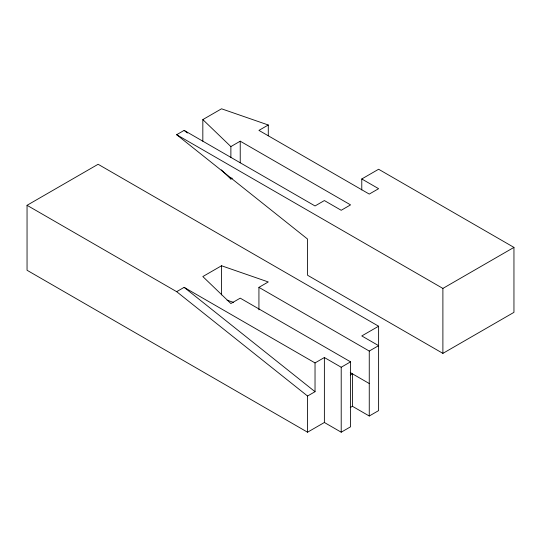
<?xml version="1.0" encoding="UTF-8"?>
<svg xmlns="http://www.w3.org/2000/svg" width="541" height="541" viewBox="0 0 541 541"><rect width="100%" height="100%" fill="white"/><g stroke="black" fill="none" stroke-linecap="round" stroke-linejoin="round"><path stroke-width="0.81" d="M258.929 309.837L258.929 287.352L268.282 281.956L221.533 265.759L202.828 276.559L230.879 303.548L240.231 298.152L350.561 361.848L350.561 426.808L341.209 432.205L324.377 422.487L307.552 432.205L27.05 270.263L27.05 205.303L98.11 164.275L378.612 326.223L378.612 410.612L369.26 416.009L352.428 406.291L350.27 407.542M361.78 189.938L361.78 178.97L378.612 169.252L513.95 247.393L513.95 312.353L442.89 353.374L307.552 275.241L307.552 239.061L176.65 134.709L184.129 130.388L315.031 205.959L324.377 200.562L341.209 210.28L350.561 204.883L240.231 141.187L230.879 146.584L230.879 157.411M202.828 141.242L202.828 119.595L221.533 108.795L268.282 124.991L268.282 135.818M268.282 124.991L258.929 130.388L369.26 194.084L378.612 188.687L361.78 178.97M221.33 169.874L230.879 179.064L232.319 178.232M27.05 205.303L176.65 291.673L184.129 287.352L315.031 362.93L324.377 357.527L341.209 367.244L350.561 361.848M176.65 134.709L442.89 288.421L513.95 247.393M378.612 326.223L361.78 335.934L378.612 345.652L369.26 351.055L258.929 287.352M307.552 432.205L307.552 396.026L315.031 391.704L315.031 362.93M350.27 375.062L352.428 373.817L352.428 406.291M227.078 300.16L233.414 302.358M350.237 372.546L369.26 383.528M184.129 130.388L187.416 133.012M184.129 287.352L315.031 391.704M176.65 291.673L307.552 396.026M202.828 119.595L230.879 146.584M442.89 288.421L442.89 353.374M369.26 351.055L369.26 416.009M341.209 367.244L341.209 432.205M324.377 357.527L324.377 422.487M240.231 141.187L240.231 162.834M230.879 177.394L230.879 179.064M221.533 265.759L221.533 294.906"/></g></svg>
